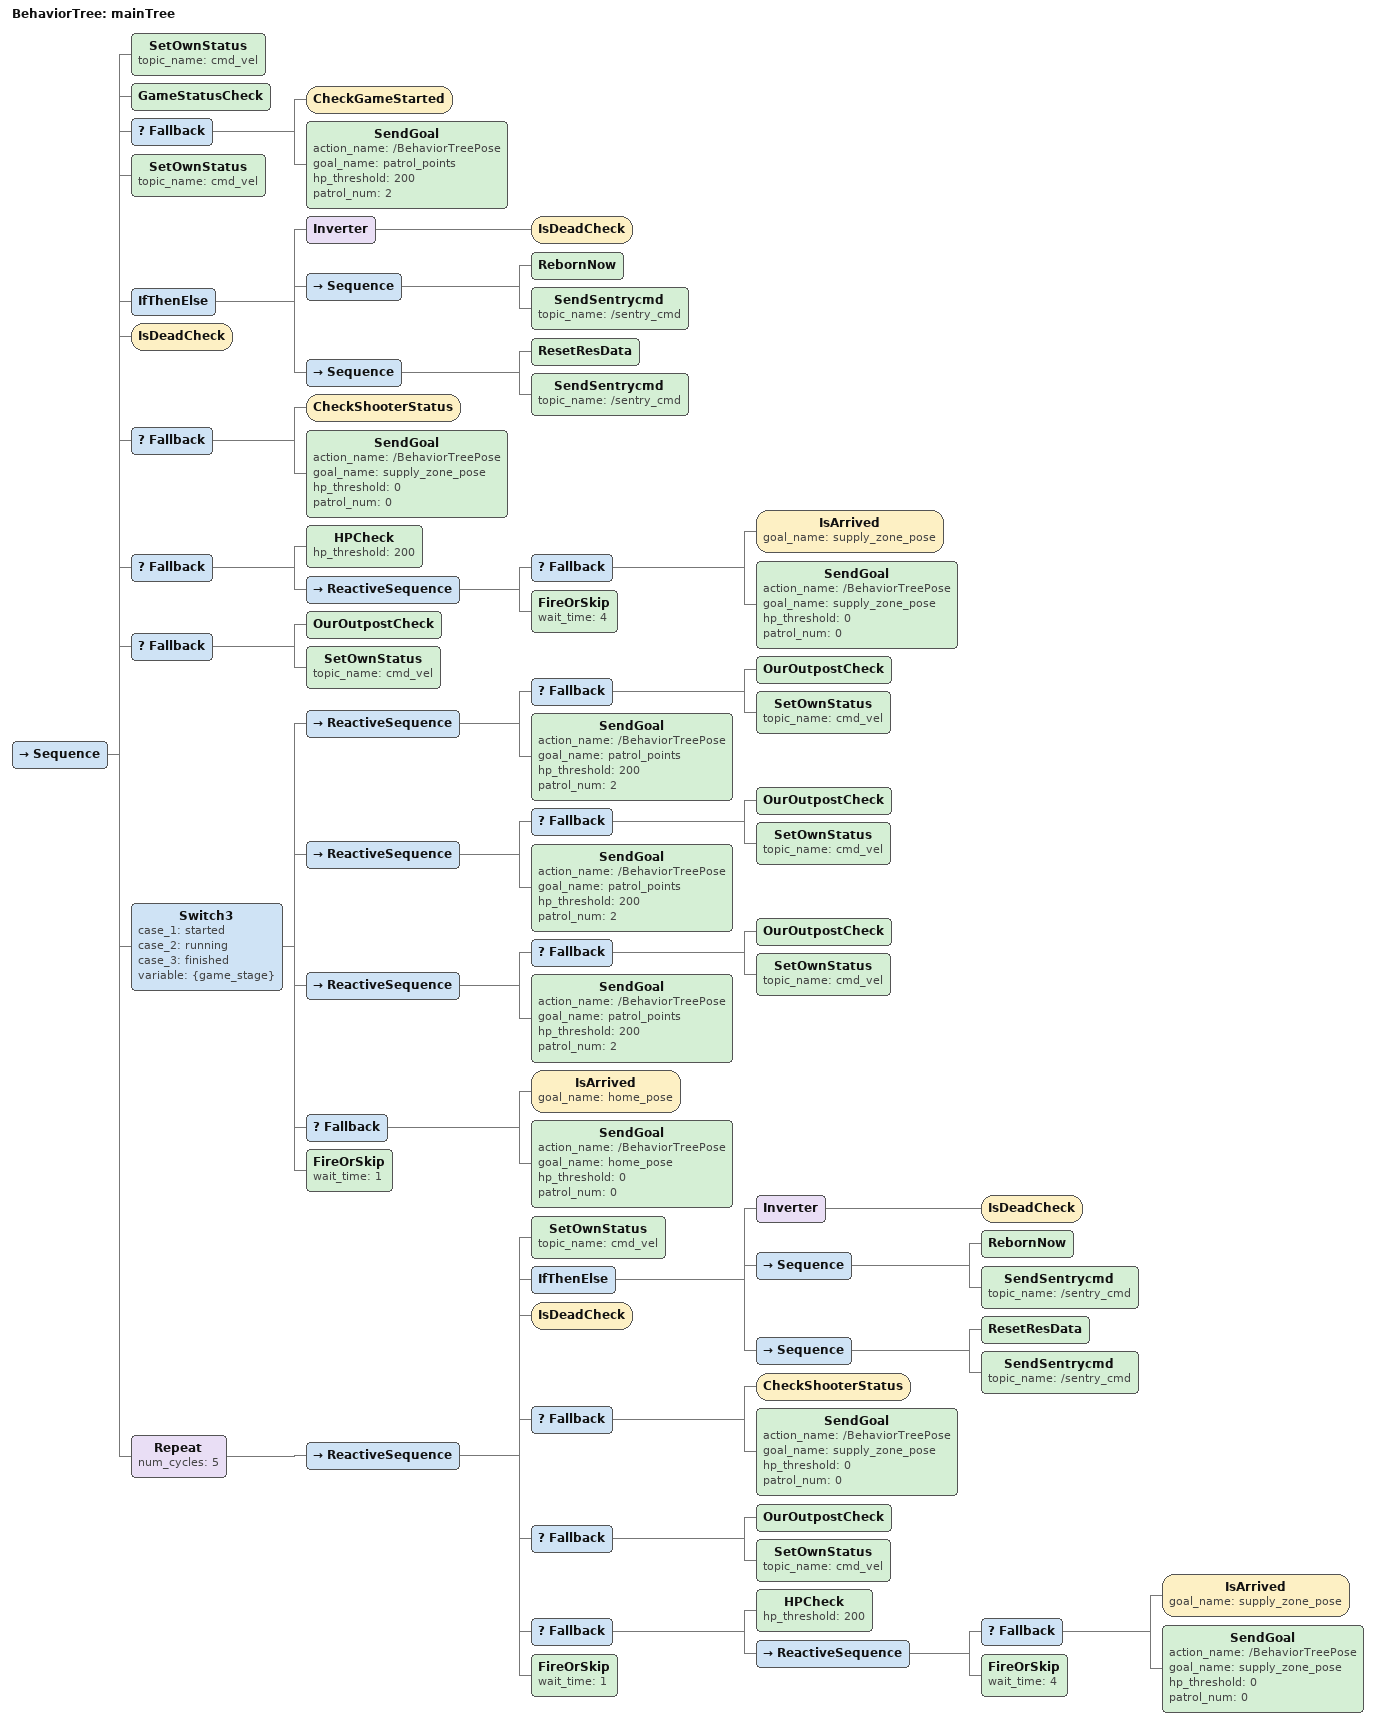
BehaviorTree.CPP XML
<?xml version="1.0" encoding="UTF-8"?>
<root BTCPP_format="4">
  <!-- 最保守方案: 在自家巡逻区守家, 血量低于200时去补给区补血, 阵亡后向裁判系统发复活指令 -->
  <BehaviorTree ID="mainTree">
    <Sequence>
      <!-- 设云台转速与小陀螺转速，通过标志位en_gimble_spin和en_chassis_spin, 保证至少能小陀螺和搜敌 -->
      <!-- 开局无敌时需要开小陀螺吗?比赛未开始时需要先低速小陀螺吗? -->
      <SetOwnStatus topic_name="cmd_vel"/>
      <!-- 检查云台手是否发指令 -->
      <!-- 检查比赛是否开始( ps:在保守方案下似乎不需要确认比赛已开始 ) -->
      <GameStatusCheck/>
      <Fallback>
        <CheckGameStarted/>
        <SendGoal action_name="/BehaviorTreePose"
                        goal_name="patrol_points"
                        hp_threshold="200"
                        patrol_num="2"/>
      </Fallback>
      <SetOwnStatus topic_name="cmd_vel"/>
      <!-- 检查是否已阵亡 -->
      <IfThenElse>
        <Inverter>
          <IsDeadCheck/>
        </Inverter>
        <!-- 在yaml文件中设置en_instaRes为true可启动兑换复活, 否则默认读条复活 -->
        <Sequence>
          <RebornNow/>
          <SendSentrycmd topic_name="/sentry_cmd"/>
        </Sequence>
        <!-- 重置决策指令中的复活信息防止一直给裁判系统发申请复活 -->
        <Sequence>
          <ResetResData/>
          <SendSentrycmd topic_name="/sentry_cmd"/>
        </Sequence>
      </IfThenElse>
      <!-- 检查是否复活成功, 若复活成功，前往补给区刷rfid解锁发射机构 -->
      <IsDeadCheck/>
      <Fallback>
        <CheckShooterStatus/>
        <SendGoal action_name="/BehaviorTreePose"
                      goal_name="supply_zone_pose"
                      hp_threshold="0"
                      patrol_num="0"/>
      </Fallback>
      <!-- 检查血量是否低于阈值，低于的话前往补给区并在补给区等侯4秒 -->
      <Fallback>
        <HPCheck hp_threshold="200"/>
        <ReactiveSequence>
          <!-- 前往补给区时的血量阈值为零，无需因血量过低而打断导航 -->
          <Fallback>
            <IsArrived goal_name="supply_zone_pose"/>
            <SendGoal action_name="/BehaviorTreePose"
                      goal_name="supply_zone_pose"
                      hp_threshold="0"
                      patrol_num="0"/>
          </Fallback>
          <FireOrSkip wait_time="4"/>
        </ReactiveSequence>
      </Fallback>
      <!-- 检查己方前哨站血量，如果小于500认为比赛进入中期，回家 -->
      <Fallback>
        <OurOutpostCheck/>
        <SetOwnStatus topic_name="cmd_vel"/>
      </Fallback>
      <!-- 保证补血后能回到巡逻区 -->
      <Switch3 case_1="started"
                case_2="running"
                case_3="finished"
                variable="{game_stage}">
            <ReactiveSequence>
              <Fallback>
                <OurOutpostCheck/>
                <SetOwnStatus topic_name="cmd_vel"/>
              </Fallback>
              <SendGoal action_name="/BehaviorTreePose"
                        goal_name="patrol_points"
                        hp_threshold="200"
                        patrol_num="2"/>
            </ReactiveSequence>
            <ReactiveSequence>
              <Fallback>
                <OurOutpostCheck/>
                <SetOwnStatus topic_name="cmd_vel"/>
              </Fallback>
              <SendGoal action_name="/BehaviorTreePose"
                        goal_name="patrol_points"
                        hp_threshold="200"
                        patrol_num="2"/>
            </ReactiveSequence>
            <ReactiveSequence>
              <Fallback>
                <OurOutpostCheck/>
                <SetOwnStatus topic_name="cmd_vel"/>
              </Fallback>
              <SendGoal action_name="/BehaviorTreePose"
                        goal_name="patrol_points"
                        hp_threshold="200"
                        patrol_num="2"/>
            </ReactiveSequence>
            <Fallback>
              <IsArrived goal_name="home_pose"/>
              <SendGoal action_name="/BehaviorTreePose"
                        goal_name="home_pose"
                        hp_threshold="0"
                        patrol_num="0"/>
            </Fallback>
            <FireOrSkip wait_time="1"/>
        </Switch3>
        <!-- 到点之后停五秒并实时监测 -->
        <Repeat num_cycles="5">
          <ReactiveSequence>
            <SetOwnStatus topic_name="cmd_vel"/>
            <!-- 检查是否已阵亡 -->
            <IfThenElse>
              <Inverter>
                <IsDeadCheck/>
              </Inverter>
              <!-- 在yaml文件中设置en_instaRes为true可启动兑换复活, 否则默认读条复活 -->
              <Sequence>
                <RebornNow/>
                <SendSentrycmd topic_name="/sentry_cmd"/>
              </Sequence>
              <!-- 重置决策指令中的复活信息防止一直给裁判系统发申请复活 -->
              <Sequence>
                <ResetResData/>
                <SendSentrycmd topic_name="/sentry_cmd"/>
              </Sequence>
            </IfThenElse>
            <!-- 检查是否复活成功, 若复活成功，前往补给区刷rfid解锁发射机构 -->
            <IsDeadCheck/>
            <Fallback>
              <CheckShooterStatus/>
              <SendGoal action_name="/BehaviorTreePose"
                            goal_name="supply_zone_pose"
                            hp_threshold="0"
                            patrol_num="0"/>
            </Fallback>
            <Fallback>
              <OurOutpostCheck/>
              <SetOwnStatus topic_name="cmd_vel"/>
            </Fallback>
            <Fallback>
              <HPCheck hp_threshold="200"/>
              <ReactiveSequence>
                <!-- 前往补给区时的血量阈值为零，无需因血量过低而打断导航 -->
                <Fallback>
                  <IsArrived goal_name="supply_zone_pose"/>
                  <SendGoal action_name="/BehaviorTreePose"
                            goal_name="supply_zone_pose"
                            hp_threshold="0"
                            patrol_num="0"/>
                </Fallback>
                <FireOrSkip wait_time="4"/>
              </ReactiveSequence>
            </Fallback>
            <FireOrSkip wait_time="1"/>
          </ReactiveSequence>
        </Repeat>
      <!-- TODO： 什么时候兑换发弹量，已知初始允许发弹量为400 -->
      </Sequence>
  </BehaviorTree>
</root>
